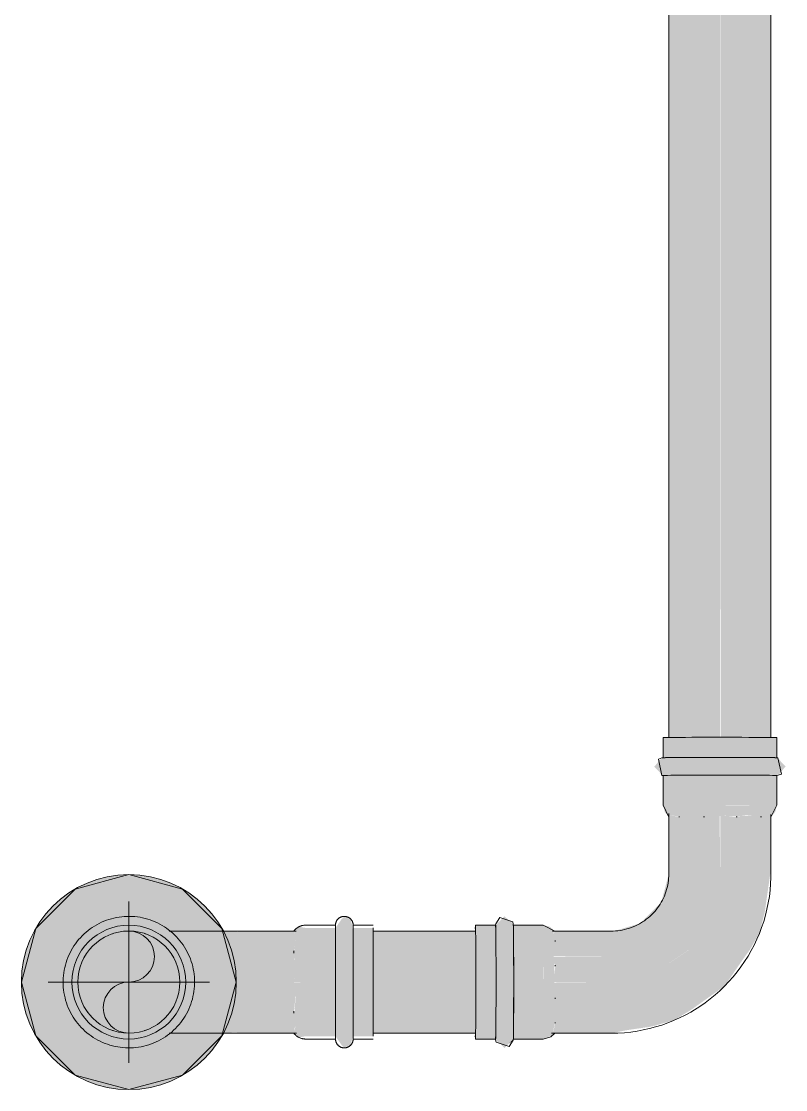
# Model space of a CAD drawing. Header units: inches. Extents: x -3679 to 241, y -496 to 1784.
# Drawn here: x -3322 to -3307.78, y 1093.74 to 1113.62 of the extents above; entities that cross this region are included whole.
import ezdxf

# ---------------------------------------------------------------- set-up
doc = ezdxf.new("R2010")
doc.units = ezdxf.units.IN
doc.header["$MEASUREMENT"] = 0
for name, color, linetype, lineweight in [('A-ANNO-NOTE', 250, 'Continuous', 9), ('P-PIPE', 1, 'Continuous', 9), ('P-PIPE-CNTR', 1, 'Continuous', 9)]:
    doc.layers.add(name, color=color, linetype=linetype, lineweight=lineweight)

# ---------------------------------------------------------------- blocks, each defined once
blk = doc.blocks.new('Victaulic-VicPress316-Elbow 90-45deg Style P568_P571 - Standard-V5-LOWER PARKING')
at = {"layer": 'P-PIPE'}
for points in [[(-3318.8, 1095.743), (-3318.777, 1095.743), (-3318.8, 1095.982), (-3318.87, 1096.213), (-3319.172, 1096.631), (-3319.367, 1096.79), (-3319.672, 1096.913), (-3320, 1096.966), (-3320.341, 1096.908), (-3320.672, 1096.758), (-3320.857, 1096.593), (-3321.13, 1096.213), (-3321.141, 1095.743), (-3321.059, 1095.743), (-3320.857, 1096.365), (-3320.327, 1096.75), (-3319.673, 1096.75), (-3319.143, 1096.365), (-3318.941, 1095.743), (-3318.859, 1095.743)], [(-3315.908, 1095.743), (-3315.826, 1095.743), (-3315.838, 1096.79), (-3315.877, 1096.908), (-3315.99, 1096.966), (-3316.044, 1096.908), (-3316.155, 1096.75), (-3316.155, 1095.743), (-3315.99, 1095.743)], [(-3321.059, 1095.743), (-3320.95, 1095.743), (-3320.911, 1096.006), (-3320.823, 1096.218), (-3320.672, 1096.415), (-3320.475, 1096.566), (-3320.246, 1096.66), (-3320, 1096.693), (-3319.706, 1096.646), (-3319.688, 1096.633), (-3319.525, 1096.566), (-3319.328, 1096.415), (-3319.162, 1096.181), (-3319.082, 1095.989), (-3319.05, 1095.743), (-3318.941, 1095.743), (-3319.143, 1096.365), (-3319.673, 1096.75), (-3320.327, 1096.75), (-3320.857, 1096.365), (-3320.95, 1096.078)], [(-3316.881, 1095.743), (-3316.711, 1095.744), (-3316.711, 1096.75), (-3316.829, 1096.773), (-3316.89, 1096.724), (-3316.929, 1096.635), (-3316.9, 1096.559), (-3316.929, 1096.281), (-3316.91, 1096.181), (-3316.911, 1095.954), (-3316.928, 1095.743)], [(-3316.589, 1095.743), (-3316.155, 1095.746), (-3316.155, 1096.75), (-3316.711, 1096.75), (-3316.711, 1095.743)], [(-3315.45, 1095.743), (-3315.45, 1096.75), (-3315.826, 1096.75), (-3315.826, 1095.743), (-3315.503, 1095.743)], [(-3318.708, 1095.743), (-3317.985, 1095.743), (-3317.985, 1096.693), (-3319.231, 1096.68), (-3319.143, 1096.593), (-3318.87, 1096.212), (-3318.8, 1095.982), (-3318.777, 1095.743), (-3318.712, 1095.743)], [(-3317.773, 1095.743), (-3316.929, 1095.743), (-3316.901, 1096.064), (-3316.928, 1096.32), (-3316.907, 1096.474), (-3316.901, 1096.575), (-3316.929, 1096.646), (-3316.905, 1096.693), (-3317.985, 1096.678), (-3317.985, 1095.743)], [(-3319.224, 1096.279), (-3319.241, 1096.301), (-3319.231, 1096.288)], [(-3320, 1094.519), (-3319.659, 1094.577), (-3319.367, 1094.696), (-3319.143, 1094.893), (-3318.87, 1095.273), (-3318.8, 1095.503), (-3318.777, 1095.743), (-3318.941, 1095.743), (-3319.143, 1095.12), (-3319.673, 1094.736), (-3320.327, 1094.736), (-3320.857, 1095.12), (-3321.059, 1095.743), (-3321.224, 1095.743), (-3321.2, 1095.503), (-3321.13, 1095.273), (-3320.828, 1094.855), (-3320.633, 1094.696), (-3320.328, 1094.572)], [(-3320, 1094.736), (-3319.673, 1094.736), (-3319.143, 1095.12), (-3318.941, 1095.743), (-3319.05, 1095.743), (-3319.05, 1095.743), (-3319.089, 1095.48), (-3319.177, 1095.268), (-3319.328, 1095.071), (-3319.525, 1094.92), (-3319.754, 1094.825), (-3320, 1094.793), (-3320.294, 1094.839), (-3320.311, 1094.852), (-3320.475, 1094.92), (-3320.672, 1095.071), (-3320.823, 1095.268), (-3320.918, 1095.497), (-3320.95, 1095.743), (-3321.059, 1095.743), (-3320.857, 1095.12), (-3320.327, 1094.736)], [(-3318.756, 1094.793), (-3317.985, 1094.807), (-3317.985, 1095.743), (-3318.777, 1095.743), (-3318.806, 1095.485), (-3318.891, 1095.243), (-3319.176, 1094.851), (-3319.231, 1094.793), (-3318.768, 1094.793)], [(-3317.985, 1094.793), (-3316.905, 1094.794), (-3316.929, 1094.851), (-3316.899, 1094.927), (-3316.906, 1095.014), (-3316.91, 1095.088), (-3316.929, 1095.206), (-3316.913, 1095.304), (-3316.9, 1095.539), (-3316.929, 1095.743), (-3317.985, 1095.743), (-3317.985, 1094.807)], [(-3316.829, 1094.713), (-3316.711, 1094.736), (-3316.711, 1095.743), (-3316.928, 1095.74), (-3316.897, 1095.464), (-3316.92, 1095.132), (-3316.906, 1095.012), (-3316.903, 1094.896), (-3316.927, 1094.836), (-3316.867, 1094.736), (-3316.841, 1094.72)], [(-3316.155, 1094.736), (-3316.155, 1095.743), (-3316.711, 1095.743), (-3316.711, 1094.736)], [(-3315.99, 1094.519), (-3315.877, 1094.577), (-3315.826, 1094.736), (-3315.826, 1095.743), (-3316.155, 1095.743), (-3316.155, 1094.736), (-3316.04, 1094.572)], [(-3315.45, 1094.736), (-3315.45, 1095.743), (-3315.826, 1095.743), (-3315.826, 1094.736)]]:
    blk.add_hatch(color=256, dxfattribs=at).paths.add_polyline_path(points, flags=0)
for p, q in [((-3316.155, 1096.802), (-3316.711, 1096.802)), ((-3316.155, 1096.75), (-3316.155, 1095.743)), ((-3315.45, 1096.802), (-3315.826, 1096.802)), ((-3315.826, 1096.75), (-3315.826, 1095.743)), ((-3315.45, 1095.743), (-3315.45, 1096.75)), ((-3320.048, 1096.692), (-3320.01, 1096.693)), ((-3319.994, 1096.693), (-3319.986, 1096.693)), ((-3316.885, 1096.693), (-3317.985, 1096.693)), ((-3316.929, 1096.322), (-3316.929, 1096.284)), ((-3316.155, 1095.743), (-3316.155, 1094.736)), ((-3315.826, 1095.743), (-3315.826, 1094.736)), ((-3315.45, 1094.736), (-3315.45, 1095.743)), ((-3316.929, 1095.202), (-3316.929, 1095.164)), ((-3317.985, 1094.793), (-3316.882, 1094.793)), ((-3316.711, 1094.684), (-3316.155, 1094.684)), ((-3315.826, 1094.684), (-3315.45, 1094.684))]:
    blk.add_line(p, q, dxfattribs=at)
at = {"layer": 'P-PIPE', "flags": 128}
for points in [[(-3318.777, 1095.743), (-3318.777, 1095.792), (-3318.78, 1095.841), (-3318.785, 1095.889), (-3318.792, 1095.938), (-3318.801, 1095.986), (-3318.812, 1096.034), (-3318.824, 1096.081), (-3318.839, 1096.128), (-3318.855, 1096.174), (-3318.873, 1096.219), (-3318.893, 1096.264), (-3318.915, 1096.308), (-3318.938, 1096.351), (-3318.963, 1096.393), (-3318.99, 1096.434), (-3319.019, 1096.474), (-3319.049, 1096.512), (-3319.08, 1096.55), (-3319.113, 1096.586), (-3319.148, 1096.621), (-3319.183, 1096.654), (-3319.22, 1096.686), (-3319.259, 1096.716), (-3319.298, 1096.745), (-3319.339, 1096.772), (-3319.381, 1096.798), (-3319.423, 1096.822), (-3319.467, 1096.844), (-3319.511, 1096.865), (-3319.557, 1096.883), (-3319.603, 1096.9), (-3319.649, 1096.915), (-3319.696, 1096.928), (-3319.744, 1096.939), (-3319.792, 1096.949), (-3319.84, 1096.956), (-3319.889, 1096.961), (-3319.938, 1096.965), (-3319.987, 1096.966), (-3320.036, 1096.966), (-3320.085, 1096.963), (-3320.133, 1096.959), (-3320.182, 1096.953), (-3320.23, 1096.945), (-3320.278, 1096.934), (-3320.325, 1096.922), (-3320.372, 1096.908), (-3320.419, 1096.893), (-3320.464, 1096.875), (-3320.509, 1096.855), (-3320.553, 1096.834), (-3320.596, 1096.811), (-3320.639, 1096.786), (-3320.68, 1096.76), (-3320.72, 1096.732), (-3320.759, 1096.702), (-3320.797, 1096.671), (-3320.833, 1096.639), (-3320.868, 1096.605), (-3320.902, 1096.569), (-3320.935, 1096.533), (-3320.965, 1096.495), (-3320.995, 1096.455), (-3321.022, 1096.415), (-3321.048, 1096.374), (-3321.073, 1096.331), (-3321.095, 1096.288), (-3321.116, 1096.244), (-3321.135, 1096.199), (-3321.153, 1096.153), (-3321.168, 1096.106), (-3321.182, 1096.059), (-3321.194, 1096.012), (-3321.203, 1095.964), (-3321.211, 1095.916), (-3321.217, 1095.867), (-3321.221, 1095.818), (-3321.223, 1095.769), (-3321.224, 1095.743)], [(-3316.155, 1096.802), (-3316.154, 1096.808), (-3316.154, 1096.815), (-3316.153, 1096.822), (-3316.152, 1096.828), (-3316.151, 1096.835), (-3316.15, 1096.841), (-3316.148, 1096.847), (-3316.146, 1096.854), (-3316.144, 1096.86), (-3316.142, 1096.866), (-3316.139, 1096.872), (-3316.136, 1096.878), (-3316.133, 1096.884), (-3316.129, 1096.889), (-3316.126, 1096.895), (-3316.122, 1096.9), (-3316.118, 1096.905), (-3316.114, 1096.91), (-3316.109, 1096.915), (-3316.105, 1096.92), (-3316.1, 1096.924), (-3316.095, 1096.929), (-3316.09, 1096.933), (-3316.084, 1096.937), (-3316.079, 1096.94), (-3316.073, 1096.944), (-3316.068, 1096.947), (-3316.062, 1096.95), (-3316.056, 1096.953), (-3316.05, 1096.955), (-3316.043, 1096.957), (-3316.037, 1096.959), (-3316.031, 1096.961), (-3316.024, 1096.963), (-3316.018, 1096.964), (-3316.011, 1096.965), (-3316.005, 1096.966), (-3315.998, 1096.966), (-3315.992, 1096.966), (-3315.985, 1096.966), (-3315.979, 1096.966), (-3315.972, 1096.965), (-3315.966, 1096.965), (-3315.959, 1096.963), (-3315.953, 1096.962), (-3315.946, 1096.96), (-3315.94, 1096.959), (-3315.934, 1096.956), (-3315.928, 1096.954), (-3315.922, 1096.951), (-3315.916, 1096.949), (-3315.91, 1096.946), (-3315.904, 1096.942), (-3315.899, 1096.939), (-3315.893, 1096.935), (-3315.888, 1096.931), (-3315.883, 1096.927), (-3315.878, 1096.922), (-3315.873, 1096.918), (-3315.869, 1096.913), (-3315.864, 1096.908), (-3315.86, 1096.903), (-3315.856, 1096.898), (-3315.853, 1096.892), (-3315.849, 1096.887), (-3315.846, 1096.881), (-3315.843, 1096.875), (-3315.84, 1096.869), (-3315.837, 1096.863), (-3315.835, 1096.857), (-3315.833, 1096.851), (-3315.831, 1096.844), (-3315.83, 1096.838), (-3315.828, 1096.832), (-3315.827, 1096.825), (-3315.826, 1096.819), (-3315.826, 1096.812), (-3315.826, 1096.805), (-3315.826, 1096.802)], [(-3316.929, 1096.693), (-3316.922, 1096.701), (-3316.915, 1096.71), (-3316.908, 1096.718), (-3316.9, 1096.726), (-3316.892, 1096.733), (-3316.884, 1096.74), (-3316.875, 1096.747), (-3316.867, 1096.753), (-3316.857, 1096.759), (-3316.848, 1096.765), (-3316.839, 1096.77), (-3316.829, 1096.775), (-3316.819, 1096.78), (-3316.809, 1096.784), (-3316.799, 1096.787), (-3316.788, 1096.791), (-3316.778, 1096.794), (-3316.767, 1096.796), (-3316.756, 1096.798), (-3316.746, 1096.8), (-3316.735, 1096.801), (-3316.724, 1096.802), (-3316.713, 1096.802), (-3316.711, 1096.802)], [(-3316.155, 1096.744), (-3316.155, 1096.757), (-3316.155, 1096.769), (-3316.155, 1096.778), (-3316.155, 1096.786), (-3316.155, 1096.793), (-3316.155, 1096.798), (-3316.155, 1096.801), (-3316.155, 1096.802), (-3316.155, 1096.802)], [(-3316.155, 1096.802), (-3316.155, 1096.801), (-3316.155, 1096.798), (-3316.155, 1096.794), (-3316.155, 1096.788), (-3316.155, 1096.781), (-3316.155, 1096.772), (-3316.155, 1096.761), (-3316.155, 1096.748), (-3316.155, 1096.734), (-3316.155, 1096.718), (-3316.155, 1096.701), (-3316.155, 1096.682), (-3316.155, 1096.662), (-3316.155, 1096.64), (-3316.155, 1096.617), (-3316.155, 1096.592), (-3316.155, 1096.566), (-3316.155, 1096.539), (-3316.155, 1096.51), (-3316.155, 1096.481), (-3316.155, 1096.45), (-3316.155, 1096.418), (-3316.155, 1096.384), (-3316.155, 1096.35), (-3316.155, 1096.315), (-3316.155, 1096.279), (-3316.155, 1096.242), (-3316.155, 1096.204), (-3316.155, 1096.166), (-3316.155, 1096.127), (-3316.155, 1096.087), (-3316.155, 1096.047), (-3316.155, 1096.006), (-3316.155, 1095.964), (-3316.155, 1095.923), (-3316.155, 1095.881), (-3316.155, 1095.839), (-3316.155, 1095.797), (-3316.155, 1095.754), (-3316.155, 1095.743)], [(-3315.826, 1095.743), (-3315.826, 1095.785), (-3315.826, 1095.828), (-3315.826, 1095.87), (-3315.826, 1095.912), (-3315.826, 1095.953), (-3315.826, 1095.995), (-3315.826, 1096.036), (-3315.826, 1096.076), (-3315.826, 1096.116), (-3315.826, 1096.155), (-3315.826, 1096.194), (-3315.826, 1096.232), (-3315.826, 1096.269), (-3315.826, 1096.305), (-3315.826, 1096.341), (-3315.826, 1096.375), (-3315.826, 1096.409), (-3315.826, 1096.441), (-3315.826, 1096.472), (-3315.826, 1096.503), (-3315.826, 1096.531), (-3315.826, 1096.559), (-3315.826, 1096.585), (-3315.826, 1096.61), (-3315.826, 1096.634), (-3315.826, 1096.656), (-3315.826, 1096.677), (-3315.826, 1096.696), (-3315.826, 1096.714), (-3315.826, 1096.73), (-3315.826, 1096.744), (-3315.826, 1096.757), (-3315.826, 1096.769), (-3315.826, 1096.778), (-3315.826, 1096.786), (-3315.826, 1096.793), (-3315.826, 1096.798), (-3315.826, 1096.801), (-3315.826, 1096.802), (-3315.826, 1096.802)], [(-3315.826, 1096.802), (-3315.826, 1096.801), (-3315.826, 1096.798), (-3315.826, 1096.794), (-3315.826, 1096.788), (-3315.826, 1096.781), (-3315.826, 1096.772), (-3315.826, 1096.761), (-3315.826, 1096.748)], [(-3319.248, 1096.693), (-3319.206, 1096.693), (-3319.141, 1096.693), (-3319.074, 1096.693), (-3319.005, 1096.693), (-3318.935, 1096.693), (-3318.863, 1096.693), (-3318.79, 1096.693), (-3318.715, 1096.693), (-3318.639, 1096.693), (-3318.563, 1096.693), (-3318.485, 1096.693), (-3318.406, 1096.693), (-3318.327, 1096.693), (-3318.248, 1096.693), (-3318.167, 1096.693), (-3318.087, 1096.693), (-3318.007, 1096.693), (-3317.985, 1096.693)], [(-3321.224, 1095.743), (-3321.223, 1095.694), (-3321.22, 1095.645), (-3321.215, 1095.596), (-3321.208, 1095.548), (-3321.199, 1095.5), (-3321.188, 1095.452), (-3321.176, 1095.405), (-3321.161, 1095.358), (-3321.145, 1095.312), (-3321.127, 1095.266), (-3321.107, 1095.222), (-3321.085, 1095.178), (-3321.062, 1095.135), (-3321.037, 1095.093), (-3321.01, 1095.052), (-3320.981, 1095.012), (-3320.951, 1094.974), (-3320.92, 1094.936), (-3320.887, 1094.9), (-3320.852, 1094.865), (-3320.817, 1094.832), (-3320.78, 1094.8), (-3320.741, 1094.769), (-3320.702, 1094.741), (-3320.661, 1094.713), (-3320.619, 1094.688), (-3320.577, 1094.664), (-3320.533, 1094.642), (-3320.489, 1094.621), (-3320.443, 1094.603), (-3320.397, 1094.586), (-3320.351, 1094.571), (-3320.304, 1094.558), (-3320.256, 1094.546), (-3320.208, 1094.537), (-3320.16, 1094.53), (-3320.111, 1094.524), (-3320.062, 1094.521), (-3320.013, 1094.519), (-3319.964, 1094.52), (-3319.915, 1094.522), (-3319.867, 1094.527), (-3319.818, 1094.533), (-3319.77, 1094.541), (-3319.722, 1094.551), (-3319.675, 1094.563), (-3319.628, 1094.577), (-3319.581, 1094.593), (-3319.536, 1094.611), (-3319.491, 1094.63), (-3319.447, 1094.652), (-3319.404, 1094.675), (-3319.361, 1094.699), (-3319.32, 1094.726), (-3319.28, 1094.754), (-3319.241, 1094.783), (-3319.203, 1094.814), (-3319.167, 1094.847), (-3319.132, 1094.881), (-3319.098, 1094.916), (-3319.065, 1094.953), (-3319.035, 1094.991), (-3319.005, 1095.03), (-3318.978, 1095.071), (-3318.952, 1095.112), (-3318.927, 1095.155), (-3318.905, 1095.198), (-3318.884, 1095.242), (-3318.865, 1095.287), (-3318.847, 1095.333), (-3318.832, 1095.379), (-3318.818, 1095.426), (-3318.806, 1095.474), (-3318.797, 1095.522), (-3318.789, 1095.57), (-3318.783, 1095.619), (-3318.779, 1095.668), (-3318.777, 1095.716), (-3318.777, 1095.743)], [(-3316.155, 1095.743), (-3316.155, 1095.701), (-3316.155, 1095.658), (-3316.155, 1095.616), (-3316.155, 1095.574), (-3316.155, 1095.532), (-3316.155, 1095.491), (-3316.155, 1095.45), (-3316.155, 1095.41), (-3316.155, 1095.37), (-3316.155, 1095.33), (-3316.155, 1095.292), (-3316.155, 1095.254), (-3316.155, 1095.217), (-3316.155, 1095.18), (-3316.155, 1095.145), (-3316.155, 1095.11), (-3316.155, 1095.077), (-3316.155, 1095.045), (-3316.155, 1095.013), (-3316.155, 1094.983), (-3316.155, 1094.954), (-3316.155, 1094.927), (-3316.155, 1094.9), (-3316.155, 1094.875), (-3316.155, 1094.852), (-3316.155, 1094.83), (-3316.155, 1094.809), (-3316.155, 1094.79), (-3316.155, 1094.772), (-3316.155, 1094.756), (-3316.155, 1094.741), (-3316.155, 1094.728), (-3316.155, 1094.717), (-3316.155, 1094.707), (-3316.155, 1094.699), (-3316.155, 1094.693), (-3316.155, 1094.688), (-3316.155, 1094.685), (-3316.155, 1094.684), (-3316.155, 1094.684)], [(-3315.826, 1094.684), (-3315.826, 1094.685), (-3315.826, 1094.687), (-3315.826, 1094.691), (-3315.826, 1094.697), (-3315.826, 1094.705), (-3315.826, 1094.714), (-3315.826, 1094.725), (-3315.826, 1094.738), (-3315.826, 1094.752), (-3315.826, 1094.767), (-3315.826, 1094.785), (-3315.826, 1094.804), (-3315.826, 1094.824), (-3315.826, 1094.846), (-3315.826, 1094.869), (-3315.826, 1094.893), (-3315.826, 1094.919), (-3315.826, 1094.947), (-3315.826, 1094.975), (-3315.826, 1095.005), (-3315.826, 1095.036), (-3315.826, 1095.068), (-3315.826, 1095.101), (-3315.826, 1095.136), (-3315.826, 1095.171), (-3315.826, 1095.207), (-3315.826, 1095.244), (-3315.826, 1095.281), (-3315.826, 1095.32), (-3315.826, 1095.359), (-3315.826, 1095.399), (-3315.826, 1095.439), (-3315.826, 1095.48), (-3315.826, 1095.521), (-3315.826, 1095.563), (-3315.826, 1095.605), (-3315.826, 1095.647), (-3315.826, 1095.689), (-3315.826, 1095.731), (-3315.826, 1095.743)], [(-3319.997, 1094.793), (-3320, 1094.793), (-3320, 1094.793)], [(-3317.985, 1094.793), (-3318.065, 1094.793), (-3318.146, 1094.793), (-3318.226, 1094.793), (-3318.306, 1094.793), (-3318.385, 1094.793), (-3318.464, 1094.793), (-3318.542, 1094.793), (-3318.619, 1094.793), (-3318.695, 1094.793), (-3318.77, 1094.793), (-3318.843, 1094.793), (-3318.915, 1094.793), (-3318.986, 1094.793), (-3319.055, 1094.793), (-3319.123, 1094.793), (-3319.188, 1094.793), (-3319.248, 1094.793)], [(-3316.711, 1094.684), (-3316.722, 1094.684), (-3316.733, 1094.685), (-3316.744, 1094.686), (-3316.754, 1094.687), (-3316.765, 1094.689), (-3316.776, 1094.692), (-3316.786, 1094.694), (-3316.797, 1094.698), (-3316.807, 1094.701), (-3316.817, 1094.705), (-3316.827, 1094.71), (-3316.837, 1094.715), (-3316.846, 1094.72), (-3316.856, 1094.725), (-3316.865, 1094.731), (-3316.874, 1094.738), (-3316.882, 1094.744), (-3316.891, 1094.752), (-3316.899, 1094.759), (-3316.906, 1094.767), (-3316.914, 1094.774), (-3316.921, 1094.783), (-3316.928, 1094.791), (-3316.929, 1094.793)], [(-3316.155, 1094.684), (-3316.155, 1094.685), (-3316.155, 1094.687), (-3316.155, 1094.691), (-3316.155, 1094.697), (-3316.155, 1094.705), (-3316.155, 1094.714), (-3316.155, 1094.725), (-3316.155, 1094.738)], [(-3315.826, 1094.741), (-3315.826, 1094.728), (-3315.826, 1094.717), (-3315.826, 1094.707), (-3315.826, 1094.699), (-3315.826, 1094.693), (-3315.826, 1094.688), (-3315.826, 1094.685), (-3315.826, 1094.684), (-3315.826, 1094.684)], [(-3315.826, 1094.684), (-3315.826, 1094.677), (-3315.826, 1094.671), (-3315.827, 1094.664), (-3315.828, 1094.658), (-3315.829, 1094.651), (-3315.83, 1094.645), (-3315.832, 1094.638), (-3315.834, 1094.632), (-3315.836, 1094.626), (-3315.838, 1094.62), (-3315.841, 1094.614), (-3315.844, 1094.608), (-3315.847, 1094.602), (-3315.851, 1094.596), (-3315.854, 1094.591), (-3315.858, 1094.586), (-3315.862, 1094.58), (-3315.866, 1094.575), (-3315.871, 1094.571), (-3315.875, 1094.566), (-3315.88, 1094.561), (-3315.885, 1094.557), (-3315.89, 1094.553), (-3315.896, 1094.549), (-3315.901, 1094.545), (-3315.907, 1094.542), (-3315.912, 1094.539), (-3315.918, 1094.536), (-3315.924, 1094.533), (-3315.93, 1094.531), (-3315.937, 1094.528), (-3315.943, 1094.526), (-3315.949, 1094.525), (-3315.956, 1094.523), (-3315.962, 1094.522), (-3315.969, 1094.521), (-3315.975, 1094.52), (-3315.982, 1094.52), (-3315.988, 1094.519), (-3315.995, 1094.519), (-3316.001, 1094.52), (-3316.008, 1094.52), (-3316.014, 1094.521), (-3316.021, 1094.522), (-3316.027, 1094.524), (-3316.034, 1094.525), (-3316.04, 1094.527), (-3316.046, 1094.529), (-3316.052, 1094.532), (-3316.058, 1094.534), (-3316.064, 1094.537), (-3316.07, 1094.54), (-3316.076, 1094.544), (-3316.081, 1094.547), (-3316.087, 1094.551), (-3316.092, 1094.555), (-3316.097, 1094.559), (-3316.102, 1094.563), (-3316.107, 1094.568), (-3316.111, 1094.573), (-3316.116, 1094.578), (-3316.12, 1094.583), (-3316.124, 1094.588), (-3316.127, 1094.594), (-3316.131, 1094.599), (-3316.134, 1094.605), (-3316.137, 1094.611), (-3316.14, 1094.617), (-3316.143, 1094.623), (-3316.145, 1094.629), (-3316.147, 1094.635), (-3316.149, 1094.641), (-3316.15, 1094.648), (-3316.152, 1094.654), (-3316.153, 1094.661), (-3316.154, 1094.667), (-3316.154, 1094.674), (-3316.154, 1094.68), (-3316.155, 1094.684)]]:
    blk.add_lwpolyline(points, dxfattribs=at)
at = {"layer": 'P-PIPE'}
for radius, start, end in [(1.059, 0, 180), (0.95, 108, 109.3837), (0.95, 70.6163, 72), (0.95, 142.3059, 145.4414), (0.95, 34.5586, 37.6941), (1.059, 180, 0), (0.95, 214.5753, 217.6745), (0.95, 322.3255, 325.4247), (0.95, 250.6527, 252), (0.95, 288, 289.3473)]:
    blk.add_arc((-3320, 1095.743), radius, start, end, dxfattribs=at)
blk = doc.blocks.new('Victaulic-VicPress316-Elbow 90-45deg Style P568_P571 - Standard-1109951-LOWER PARKING')
at = {"layer": 'P-PIPE'}
h = blk.add_hatch(color=256, dxfattribs=at)
h.paths.add_polyline_path([(-3307.94, 1099.917), (-3307.94, 1100.293), (-3308.665, 1100.297), (-3308.665, 1099.922), (-3308.008, 1099.918)], flags=0)
h.paths.add_polyline_path([(-3308.992, 1099.922), (-3308.665, 1099.922), (-3308.665, 1100.297), (-3308.992, 1100.297), (-3308.992, 1100.127)], flags=0)
h.paths.add_polyline_path([(-3310.058, 1099.917), (-3308.992, 1099.922), (-3308.992, 1100.297), (-3310.058, 1100.293), (-3310.058, 1099.919)], flags=0)
h = blk.add_hatch(color=256, dxfattribs=at)
h.paths.add_polyline_path([(-3310.058, 1099.588), (-3308.663, 1099.593), (-3307.94, 1099.588), (-3307.884, 1099.626), (-3307.798, 1099.731), (-3307.776, 1099.753), (-3307.94, 1099.917), (-3309.32, 1099.922), (-3310.058, 1099.917), (-3310.11, 1099.882), (-3310.197, 1099.778), (-3310.223, 1099.753), (-3310.11, 1099.64)], flags=0)
h.paths.add_polyline_path([(-3308.138, 1099.591), (-3308.138, 1099.591), (-3308.138, 1099.697)], flags=0)
h = blk.add_hatch(color=256, dxfattribs=at)
h.paths.add_polyline_path([(-3310.058, 1099.588), (-3310.125, 1099.642), (-3310.115, 1099.624), (-3310.06, 1099.589)], flags=0)
h.paths.add_polyline_path([(-3307.858, 1099.835), (-3307.888, 1099.879), (-3307.94, 1099.917), (-3307.866, 1099.843)], flags=0)
for points in [[(-3307.94, 1099.032), (-3307.94, 1099.588), (-3309.32, 1099.593), (-3310.058, 1099.588), (-3310.058, 1099.032), (-3308.665, 1099.036), (-3307.977, 1099.032)], [(-3308.049, 1098.814), (-3308.009, 1098.862), (-3307.969, 1098.91), (-3307.94, 1099.032), (-3309.32, 1099.036), (-3310.058, 1099.032), (-3310.032, 1098.961), (-3310.029, 1098.91), (-3309.948, 1098.816), (-3309.913, 1098.849), (-3309.741, 1098.817), (-3309.642, 1098.841), (-3309.331, 1098.824), (-3309.275, 1098.818), (-3309.158, 1098.831), (-3308.921, 1098.837), (-3308.617, 1098.831), (-3308.509, 1098.846), (-3308.22, 1098.816), (-3308.104, 1098.841), (-3308.05, 1098.815)], [(-3309.949, 1097.758), (-3309.605, 1097.761), (-3308.993, 1097.762), (-3309.005, 1098.841), (-3309.331, 1098.824), (-3309.478, 1098.847), (-3309.586, 1098.84), (-3309.672, 1098.839), (-3309.771, 1098.816), (-3309.918, 1098.847), (-3309.949, 1098.814), (-3309.949, 1097.759)], [(-3308.049, 1097.758), (-3308.057, 1098.82), (-3308.11, 1098.843), (-3308.272, 1098.823), (-3308.328, 1098.837), (-3308.617, 1098.831), (-3308.714, 1098.818), (-3308.844, 1098.832), (-3308.993, 1098.842), (-3308.992, 1097.762), (-3308.05, 1097.758)], [(-3311.014, 1094.793), (-3310.745, 1094.846), (-3310.195, 1094.936), (-3309.842, 1095.041), (-3309.541, 1095.222), (-3308.997, 1095.609), (-3308.909, 1095.675), (-3308.56, 1096.181), (-3308.443, 1096.341), (-3308.267, 1096.653), (-3308.166, 1097.035), (-3308.062, 1097.759), (-3308.993, 1097.762), (-3309.146, 1096.991), (-3309.583, 1096.337), (-3310.237, 1095.9), (-3311.008, 1095.747), (-3311.013, 1094.808)], [(-3311.008, 1095.747), (-3310.237, 1095.9), (-3309.581, 1096.341), (-3309.146, 1096.991), (-3308.993, 1097.762), (-3309.949, 1097.758), (-3310.092, 1097.225), (-3310.484, 1096.835), (-3311.013, 1096.679), (-3311.008, 1095.912), (-3311.008, 1095.897)], [(-3313.009, 1094.519), (-3312.844, 1094.684), (-3312.838, 1095.42), (-3312.844, 1096.802), (-3312.879, 1096.858), (-3312.986, 1096.944), (-3313.009, 1096.966), (-3313.173, 1096.802), (-3313.167, 1096.074), (-3313.169, 1094.678), (-3313.135, 1094.631), (-3313.09, 1094.601), (-3313.034, 1094.544)], [(-3313.549, 1094.684), (-3313.173, 1094.684), (-3313.167, 1095.53), (-3313.173, 1096.802), (-3313.549, 1096.802), (-3313.542, 1095.922), (-3313.548, 1094.751)], [(-3312.842, 1094.684), (-3312.288, 1094.684), (-3312.281, 1095.539), (-3312.288, 1096.802), (-3312.844, 1096.802), (-3312.838, 1096.049), (-3312.844, 1094.684)], [(-3312.288, 1094.684), (-3312.147, 1094.744), (-3312.072, 1094.794), (-3312.103, 1094.828), (-3312.066, 1094.997), (-3312.089, 1095.098), (-3312.071, 1095.408), (-3312.064, 1095.465), (-3312.077, 1095.582), (-3312.083, 1095.819), (-3312.077, 1096.122), (-3312.094, 1096.231), (-3312.066, 1096.52), (-3312.094, 1096.637), (-3312.093, 1096.705), (-3312.118, 1096.733), (-3312.166, 1096.773), (-3312.288, 1096.802), (-3312.281, 1095.816), (-3312.281, 1095.747), (-3312.281, 1095.747), (-3312.287, 1094.709)], [(-3312.07, 1094.793), (-3311.013, 1094.805), (-3311.01, 1095.018), (-3311.008, 1095.747), (-3312.087, 1095.735), (-3312.071, 1095.408), (-3312.094, 1095.262), (-3312.087, 1095.203), (-3312.088, 1095.07), (-3312.066, 1094.97), (-3312.099, 1094.822), (-3312.072, 1094.794)], [(-3310.766, 1094.842), (-3310.195, 1094.935), (-3310.304, 1094.91), (-3310.745, 1094.846)], [(-3312.927, 1094.602), (-3312.883, 1094.628), (-3312.844, 1094.684), (-3312.914, 1094.614)]]:
    blk.add_hatch(color=256, dxfattribs=at).paths.add_polyline_path(points, flags=0)
h = blk.add_hatch(color=256, dxfattribs=at)
h.paths.add_polyline_path([(-3311.009, 1096.221), (-3311.014, 1096.693), (-3312.076, 1096.684), (-3312.095, 1096.631), (-3312.073, 1096.468), (-3312.086, 1096.413), (-3312.094, 1096.221), (-3311.009, 1096.221)], flags=0)
h.paths.add_polyline_path([(-3311.008, 1095.747), (-3311.008, 1095.747), (-3311.009, 1096.221), (-3312.094, 1096.211), (-3312.077, 1096.122), (-3312.064, 1096.025), (-3312.078, 1095.895), (-3312.088, 1095.747)], flags=0)
for p, q in [((-3310.058, 1100.293), (-3310.058, 1099.917)), ((-3307.94, 1099.917), (-3307.94, 1100.293)), ((-3310.058, 1099.588), (-3310.058, 1099.032)), ((-3307.94, 1099.032), (-3307.94, 1099.588)), ((-3310.058, 1099.032), (-3309.949, 1098.814)), ((-3307.94, 1099.032), (-3308.049, 1098.814)), ((-3309.949, 1098.88), (-3309.949, 1097.758)), ((-3308.049, 1097.758), (-3308.049, 1098.864)), ((-3313.173, 1096.802), (-3313.549, 1096.802)), ((-3312.288, 1096.802), (-3312.844, 1096.802)), ((-3312.288, 1096.802), (-3312.07, 1096.693)), ((-3311.014, 1096.693), (-3312.117, 1096.693)), ((-3312.146, 1094.724), (-3312.07, 1094.793)), ((-3312.133, 1094.793), (-3311.014, 1094.793)), ((-3313.549, 1094.684), (-3313.173, 1094.684)), ((-3312.844, 1094.684), (-3312.288, 1094.684)), ((-3312.288, 1094.684), (-3312.146, 1094.724))]:
    blk.add_line(p, q, dxfattribs=at)
at = {"layer": 'P-PIPE', "flags": 128}
for points in [[(-3307.855, 1099.612), (-3307.92, 1099.916), (-3307.934, 1099.917), (-3307.941, 1099.918), (-3307.948, 1099.918), (-3307.956, 1099.918), (-3307.966, 1099.918), (-3307.977, 1099.919), (-3307.99, 1099.919), (-3308.004, 1099.919), (-3308.019, 1099.919), (-3308.037, 1099.919), (-3308.055, 1099.919), (-3308.075, 1099.92), (-3308.097, 1099.92), (-3308.12, 1099.92), (-3308.145, 1099.92), (-3308.17, 1099.92), (-3308.197, 1099.92), (-3308.226, 1099.92), (-3308.256, 1099.921), (-3308.286, 1099.921), (-3308.318, 1099.921), (-3308.351, 1099.921), (-3308.385, 1099.921), (-3308.42, 1099.921), (-3308.456, 1099.921), (-3308.493, 1099.921), (-3308.531, 1099.921), (-3308.569, 1099.921), (-3308.608, 1099.921), (-3308.648, 1099.922), (-3308.688, 1099.922), (-3308.729, 1099.922), (-3308.77, 1099.922), (-3308.812, 1099.922), (-3308.854, 1099.922), (-3308.896, 1099.922), (-3308.938, 1099.922), (-3308.98, 1099.922), (-3309.023, 1099.922), (-3309.065, 1099.922), (-3309.107, 1099.922), (-3309.15, 1099.922), (-3309.191, 1099.922), (-3309.233, 1099.922), (-3309.274, 1099.922), (-3309.315, 1099.922), (-3309.355, 1099.921), (-3309.395, 1099.921), (-3309.434, 1099.921), (-3309.472, 1099.921), (-3309.509, 1099.921), (-3309.546, 1099.921), (-3309.582, 1099.921), (-3309.617, 1099.921), (-3309.651, 1099.921), (-3309.684, 1099.921), (-3309.716, 1099.921), (-3309.746, 1099.92), (-3309.776, 1099.92), (-3309.804, 1099.92), (-3309.831, 1099.92), (-3309.857, 1099.92), (-3309.881, 1099.92), (-3309.904, 1099.92), (-3309.925, 1099.919), (-3309.945, 1099.919), (-3309.964, 1099.919), (-3309.981, 1099.919), (-3309.996, 1099.919), (-3310.01, 1099.919), (-3310.023, 1099.918), (-3310.034, 1099.918), (-3310.043, 1099.918), (-3310.051, 1099.918), (-3310.058, 1099.918), (-3310.066, 1099.917), (-3310.082, 1099.916), (-3310.144, 1099.893)], [(-3310.144, 1099.893), (-3310.078, 1099.589), (-3310.065, 1099.588), (-3310.057, 1099.588), (-3310.05, 1099.588), (-3310.042, 1099.588), (-3310.032, 1099.587), (-3310.021, 1099.587)], [(-3307.976, 1099.587), (-3307.965, 1099.587), (-3307.955, 1099.588), (-3307.947, 1099.588), (-3307.94, 1099.588), (-3307.933, 1099.588), (-3307.917, 1099.59), (-3307.855, 1099.612)], [(-3309.949, 1097.758), (-3309.95, 1097.715), (-3309.953, 1097.673), (-3309.957, 1097.631), (-3309.963, 1097.588), (-3309.97, 1097.546), (-3309.98, 1097.505), (-3309.991, 1097.464), (-3310.003, 1097.423), (-3310.017, 1097.383), (-3310.033, 1097.343), (-3310.051, 1097.304), (-3310.069, 1097.266), (-3310.09, 1097.229), (-3310.112, 1097.192), (-3310.135, 1097.157), (-3310.16, 1097.122), (-3310.186, 1097.088), (-3310.213, 1097.056), (-3310.242, 1097.024), (-3310.272, 1096.994), (-3310.303, 1096.965), (-3310.336, 1096.937), (-3310.369, 1096.911), (-3310.403, 1096.885), (-3310.439, 1096.862), (-3310.46, 1096.849)], [(-3309.471, 1095.226), (-3309.371, 1095.29), (-3309.273, 1095.358), (-3309.179, 1095.429), (-3309.087, 1095.505), (-3308.999, 1095.583), (-3308.913, 1095.666), (-3308.831, 1095.751), (-3308.753, 1095.84), (-3308.678, 1095.932), (-3308.607, 1096.027), (-3308.539, 1096.125), (-3308.476, 1096.225), (-3308.417, 1096.328), (-3308.362, 1096.433), (-3308.311, 1096.54), (-3308.264, 1096.649), (-3308.222, 1096.76), (-3308.184, 1096.873), (-3308.151, 1096.986), (-3308.123, 1097.101), (-3308.099, 1097.218), (-3308.079, 1097.335), (-3308.065, 1097.452), (-3308.055, 1097.571), (-3308.05, 1097.689), (-3308.049, 1097.758)], [(-3313.095, 1096.942), (-3313.172, 1096.826), (-3313.174, 1096.811), (-3313.174, 1096.803), (-3313.175, 1096.794), (-3313.175, 1096.785), (-3313.175, 1096.775), (-3313.175, 1096.763)], [(-3312.923, 1094.543), (-3312.846, 1094.66), (-3312.844, 1094.674), (-3312.844, 1094.683), (-3312.843, 1094.691), (-3312.843, 1094.7), (-3312.843, 1094.711), (-3312.842, 1094.722), (-3312.842, 1094.736), (-3312.842, 1094.75), (-3312.842, 1094.767), (-3312.841, 1094.784), (-3312.841, 1094.803), (-3312.841, 1094.824), (-3312.841, 1094.846), (-3312.84, 1094.87), (-3312.84, 1094.895), (-3312.84, 1094.921), (-3312.84, 1094.948), (-3312.839, 1094.977), (-3312.839, 1095.007), (-3312.839, 1095.038), (-3312.839, 1095.071), (-3312.839, 1095.104), (-3312.839, 1095.138), (-3312.838, 1095.174), (-3312.838, 1095.21), (-3312.838, 1095.247), (-3312.838, 1095.285), (-3312.838, 1095.324), (-3312.838, 1095.363), (-3312.838, 1095.403), (-3312.838, 1095.443), (-3312.837, 1095.484), (-3312.837, 1095.525), (-3312.837, 1095.567), (-3312.837, 1095.609), (-3312.837, 1095.651), (-3312.837, 1095.693), (-3312.837, 1095.736), (-3312.837, 1095.778), (-3312.837, 1095.821), (-3312.837, 1095.863), (-3312.837, 1095.905), (-3312.837, 1095.947), (-3312.837, 1095.988), (-3312.837, 1096.029), (-3312.838, 1096.07), (-3312.838, 1096.11), (-3312.838, 1096.149), (-3312.838, 1096.188), (-3312.838, 1096.226), (-3312.838, 1096.264), (-3312.838, 1096.3), (-3312.838, 1096.336), (-3312.839, 1096.37), (-3312.839, 1096.404), (-3312.839, 1096.437), (-3312.839, 1096.468), (-3312.839, 1096.499), (-3312.84, 1096.528), (-3312.84, 1096.556), (-3312.84, 1096.583), (-3312.84, 1096.608), (-3312.841, 1096.632), (-3312.841, 1096.654), (-3312.841, 1096.676), (-3312.841, 1096.695), (-3312.842, 1096.713), (-3312.842, 1096.73), (-3312.842, 1096.745), (-3312.842, 1096.759), (-3312.843, 1096.771), (-3312.843, 1096.782), (-3312.843, 1096.792), (-3312.844, 1096.8), (-3312.844, 1096.808), (-3312.845, 1096.82), (-3312.856, 1096.862), (-3313.095, 1096.942)], [(-3310.46, 1096.849), (-3310.497, 1096.827), (-3310.534, 1096.807), (-3310.573, 1096.789), (-3310.612, 1096.772), (-3310.652, 1096.757), (-3310.692, 1096.743), (-3310.733, 1096.731), (-3310.774, 1096.72), (-3310.816, 1096.712), (-3310.858, 1096.704), (-3310.9, 1096.699), (-3310.942, 1096.695), (-3310.985, 1096.693), (-3311.014, 1096.693)], [(-3311.014, 1094.793), (-3310.896, 1094.795), (-3310.777, 1094.802), (-3310.659, 1094.814), (-3310.542, 1094.831), (-3310.425, 1094.852), (-3310.309, 1094.878), (-3310.195, 1094.908), (-3310.082, 1094.943), (-3309.97, 1094.983), (-3309.86, 1095.027), (-3309.751, 1095.075), (-3309.645, 1095.128), (-3309.541, 1095.185), (-3309.471, 1095.226)], [(-3313.176, 1094.727), (-3313.175, 1094.715), (-3313.175, 1094.704), (-3313.175, 1094.694), (-3313.174, 1094.686), (-3313.174, 1094.677), (-3313.173, 1094.666), (-3313.162, 1094.624), (-3312.923, 1094.543)]]:
    blk.add_lwpolyline(points, dxfattribs=at)
at = {"layer": 'P-PIPE'}
for centre, major_axis, ratio, start_param, end_param in [((-3308.999, 1100.293), (1.059, 0), 0.004166, 6.276351, 9.417944), ((-3308.999, 1099.917), (1.059, 0), 0.004166, 6.276351, 9.417944), ((-3308.999, 1099.588), (1.059, 0), 0.004166, 6.276351, 9.417944), ((-3308.999, 1098.814), (0.95, 0), 0.004166, 2.47959, 2.50644), ((-3308.999, 1098.814), (0.95, 0), 0.004166, 1.878122, 1.898855), ((-3308.999, 1098.814), (0.95, 0), 0.004166, 1.229069, 1.249803), ((-3308.999, 1098.814), (0.95, 0), 0.004166, 0.621484, 0.648334), ((-3313.549, 1095.743), (0, 1.059), 0.006834, 0.004167, 0.338476), ((-3313.549, 1095.743), (0, 1.059), 0.006834, 3.145759, 6.287352), ((-3313.173, 1095.743), (0, 1.059), 0.006834, 3.145759, 6.287352), ((-3312.844, 1095.743), (0, 1.059), 0.006834, 3.145759, 6.287352), ((-3313.549, 1095.743), (0, 0.95), 0.006834, 0, 0.004167), ((-3312.07, 1095.743), (0, 0.95), 0.006834, 6.274073, 6.283185), ((-3312.07, 1095.743), (0, 0.95), 0.006834, 5.632184, 5.659033), ((-3312.07, 1095.743), (0, 0.95), 0.006834, 5.030715, 5.051448), ((-3312.07, 1095.743), (0, 0.95), 0.006834, 4.381663, 4.402396), ((-3312.07, 1095.743), (0, 0.95), 0.006834, 3.774078, 3.800927), ((-3313.549, 1095.743), (0, 1.059), 0.006834, 2.800859, 3.141593), ((-3312.07, 1095.743), (0, 0.95), 0.006834, 3.145759, 3.150705)]:
    blk.add_ellipse(centre, major_axis=major_axis, ratio=ratio, start_param=start_param, end_param=end_param, dxfattribs=at)

msp = doc.modelspace()

# ---------------------------------------------------------------- hatches: boundary and pattern name
at = {"layer": 'A-ANNO-NOTE'}
h = msp.add_hatch(color=256, dxfattribs=at)
edge = h.paths.add_edge_path(flags=0)
edge.add_arc((-3320, 1095.743), 2, 0, 360)
msp.add_hatch(color=256, dxfattribs=at).paths.add_polyline_path([(-3320, 1093.743), (-3319, 1094.011), (-3318.268, 1094.743), (-3318, 1095.743), (-3318.268, 1096.743), (-3319, 1097.475), (-3320, 1097.743), (-3321, 1097.475), (-3321.732, 1096.743), (-3322, 1095.743), (-3321.732, 1094.743), (-3321, 1094.011)], flags=0)
at = {"layer": 'P-PIPE'}
h = msp.add_hatch(color=256, dxfattribs=at)
h.paths.add_polyline_path([(-3309.949, 1100.294), (-3309.32, 1100.297), (-3309.318, 1100.297), (-3308.999, 1100.297), (-3309, 1127.58), (-3309.95, 1127.576), (-3309.949, 1100.295)], flags=0)
h.paths.add_polyline_path([(-3309.852, 1100.296), (-3309.852, 1100.296), (-3309.852, 1101.481)], flags=0)
for points in [[(-3308.049, 1100.294), (-3308.05, 1127.576), (-3308.525, 1127.579), (-3309, 1127.58), (-3308.987, 1100.297), (-3308.077, 1100.295)], [(-3320, 1094.793), (-3319.754, 1094.825), (-3319.525, 1094.92), (-3319.328, 1095.071), (-3319.177, 1095.268), (-3319.082, 1095.497), (-3319.05, 1095.743), (-3319.082, 1095.989), (-3319.177, 1096.218), (-3319.328, 1096.415), (-3319.525, 1096.566), (-3319.754, 1096.66), (-3320, 1096.693), (-3320.246, 1096.66), (-3320.475, 1096.566), (-3320.672, 1096.415), (-3320.838, 1096.181), (-3320.918, 1095.989), (-3320.95, 1095.743), (-3320.918, 1095.497), (-3320.823, 1095.268), (-3320.672, 1095.071), (-3320.475, 1094.92), (-3320.246, 1094.825)], [(-3315.45, 1095.743), (-3313.542, 1095.747), (-3313.551, 1096.693), (-3315.45, 1096.683), (-3315.45, 1095.908)], [(-3315.45, 1094.793), (-3313.546, 1094.802), (-3313.542, 1095.569), (-3313.542, 1095.743), (-3315.45, 1095.743), (-3315.45, 1094.816)]]:
    msp.add_hatch(color=256, dxfattribs=at).paths.add_polyline_path(points, flags=0)

# ---------------------------------------------------------------- linework, layer by layer
at = {"layer": 'A-ANNO-NOTE'}
for p, q in [((-3320, 1097.743), (-3321, 1097.475)), ((-3319, 1097.475), (-3320, 1097.743)), ((-3321, 1097.475), (-3321.732, 1096.743)), ((-3318.268, 1096.743), (-3319, 1097.475)), ((-3321.732, 1096.743), (-3322, 1095.743)), ((-3318, 1095.743), (-3318.268, 1096.743)), ((-3322, 1095.743), (-3321.732, 1094.743)), ((-3318.268, 1094.743), (-3318, 1095.743)), ((-3321.732, 1094.743), (-3321, 1094.011)), ((-3319, 1094.011), (-3318.268, 1094.743)), ((-3321, 1094.011), (-3320, 1093.743)), ((-3320, 1093.743), (-3319, 1094.011))]:
    msp.add_line(p, q, dxfattribs=at)
msp.add_circle((-3320, 1095.743), 2, dxfattribs=at)
at = {"layer": 'P-PIPE'}
for p, q in [((-3309.95, 1127.576), (-3309.949, 1100.294)), ((-3308.049, 1100.294), (-3308.05, 1127.576)), ((-3313.547, 1096.693), (-3315.45, 1096.693)), ((-3315.45, 1094.793), (-3313.547, 1094.793))]:
    msp.add_line(p, q, dxfattribs=at)
for centre, radius, start, end in [((-3320, 1095.743), 0.95, 0, 180), ((-3320, 1096.218), 0.475, 270, 90), ((-3320, 1095.743), 0.95, 180, 0), ((-3320, 1095.268), 0.475, 90, 270)]:
    msp.add_arc(centre, radius, start, end, dxfattribs=at)
at = {"layer": 'P-PIPE-CNTR'}
for p, q in [((-3320, 1094.243), (-3320, 1097.243)), ((-3321.5, 1095.743), (-3318.5, 1095.743))]:
    msp.add_line(p, q, dxfattribs=at)

# ---------------------------------------------------------------- block references
at = {"layer": 'P-PIPE'}
for name in ['Victaulic-VicPress316-Elbow 90-45deg Style P568_P571 - Standard-1109951-LOWER PARKING', 'Victaulic-VicPress316-Elbow 90-45deg Style P568_P571 - Standard-V5-LOWER PARKING']:
    msp.add_blockref(name, (0, 0), dxfattribs=at)

doc.saveas('drawing.dxf')
